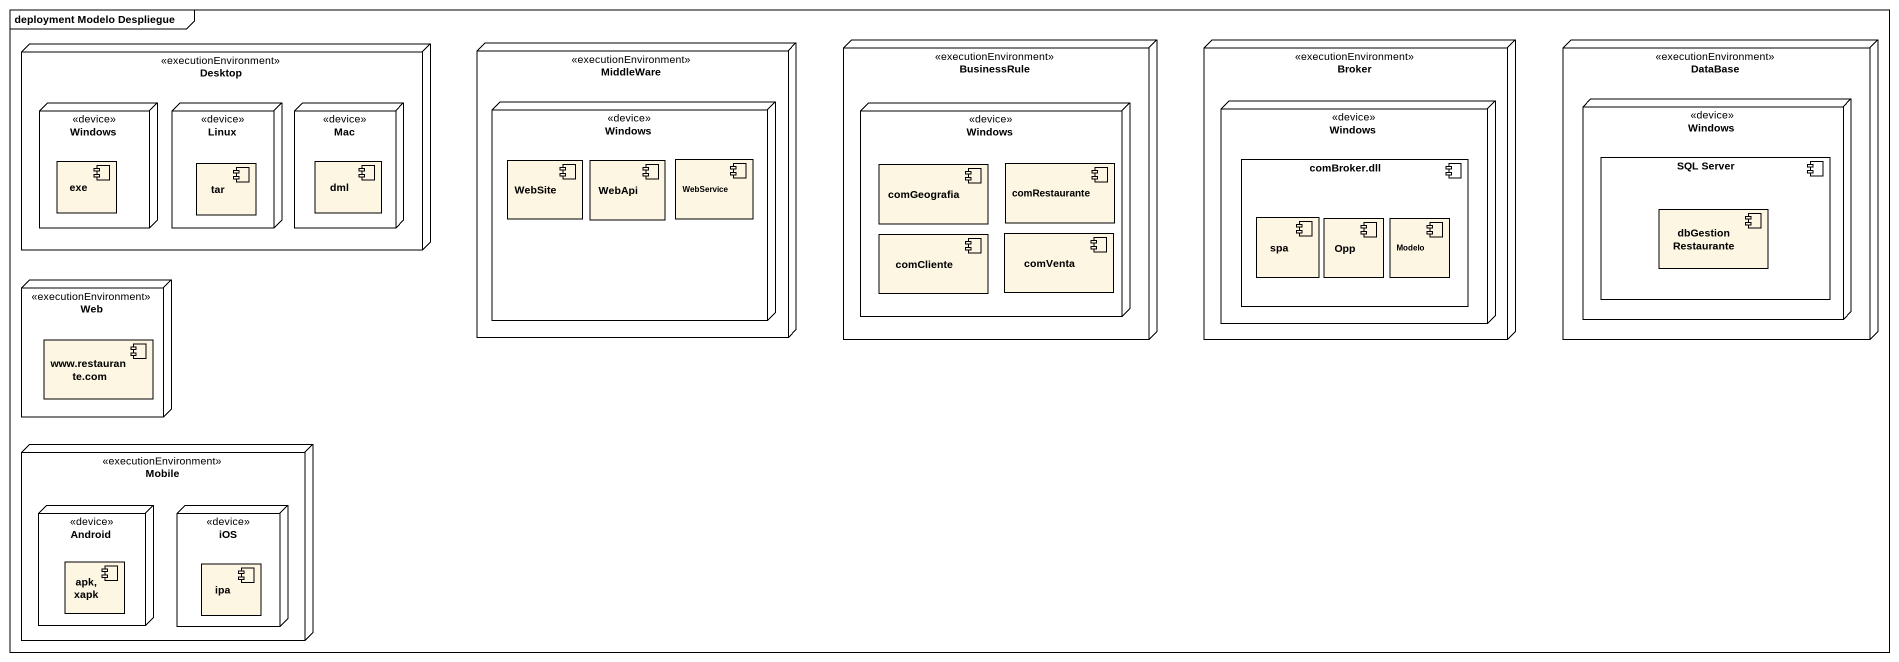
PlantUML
@startuml
mainframe deployment Modelo Despliegue
node Desktop <<executionEnvironment>> {
  node Windows <<device>> {
    component exe
  }
  node Linux <<device>> {
    component tar
  }
  node Mac <<device>> {
    component dml
  }
}
node MiddleWare <<executionEnvironment>> {
  node "Windows" as Windows_2 <<device>> {
    component WebSite
    component WebApi
    component WebService
  }
}
node BusinessRule <<executionEnvironment>> {
  node "Windows" as Windows_3 <<device>> {
    component comGeografia
    component comRestaurante
    component comCliente
    component comVenta
  }
}
node Broker <<executionEnvironment>> {
  node "Windows" as Windows_4 <<device>> {
    component "comBroker.dll" as comBroker_dll {
      component spa
      component Opp
      component Modelo
    }
  }
}
node "DataBase" as DataBase_ <<executionEnvironment>> {
  node "Windows" as Windows_5 <<device>> {
    component "SQL Server" as SQL_Server {
      component dbGestionRestaurante
    }
  }
}
node Web <<executionEnvironment>> {
  component "www.restaurante.com" as www_restaurante_com
}
node Mobile <<executionEnvironment>> {
  node Android <<device>> {
    component "apk, xapk" as apk_xapk
  }
  node iOS <<device>> {
    component ipa
  }
}
@enduml
